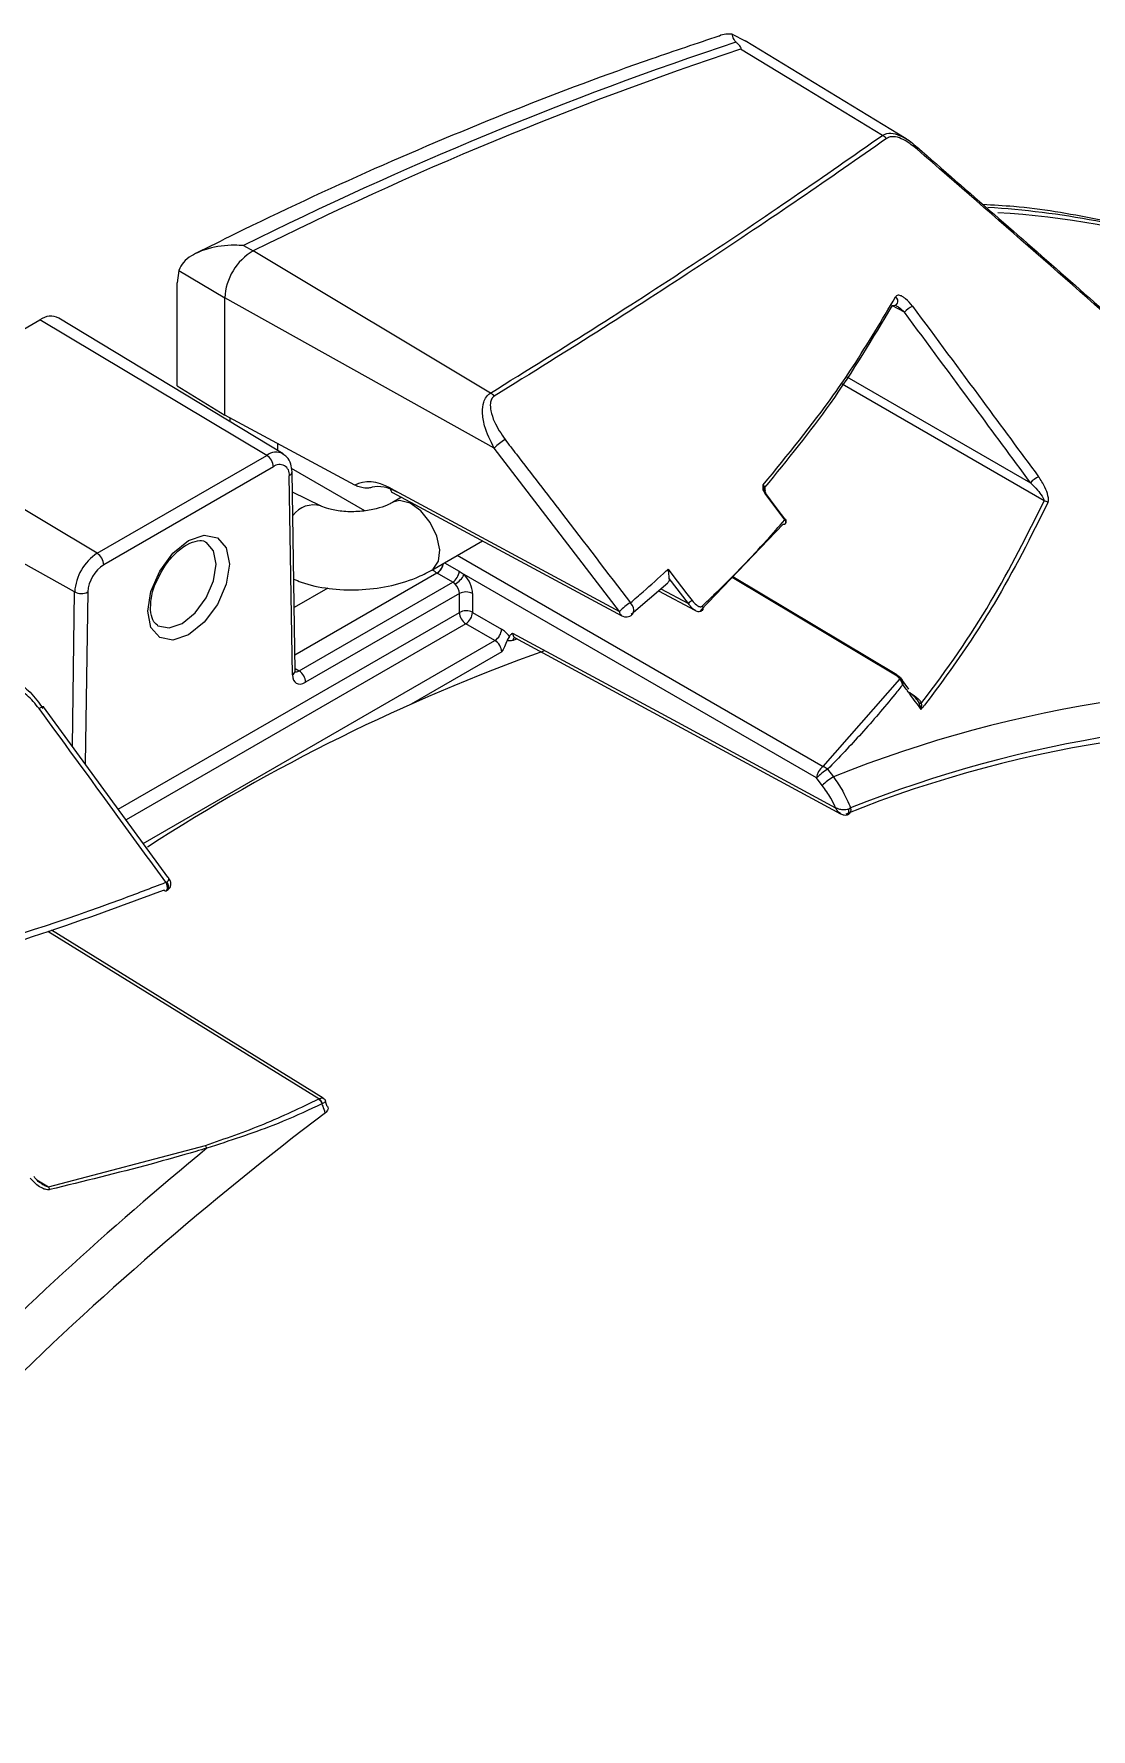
# Model space of a CAD drawing. Extents: x 7 to 135, y 1 to 99.
# Drawn here: x 83.008 to 84.698, y 22.894 to 25.606 of the extents above; entities that cross this region are included whole.
import ezdxf

# ---------------------------------------------------------------- set-up
doc = ezdxf.new("R2010")
doc.units = 0
doc.header["$MEASUREMENT"] = 0
doc.layers.add('OBJECT', color=7, linetype='CONTINUOUS')

msp = doc.modelspace()

# ---------------------------------------------------------------- linework, layer by layer
at = {"layer": 'OBJECT'}
for p, q in [((84.1245, 25.6057), (84.1451, 25.5949)), ((84.4025, 25.4384), (84.1451, 25.5949)), ((83.343, 25.2674), (83.3583, 25.2589)), ((83.7378, 25.0316), (83.3583, 25.2589)), ((83.2392, 25.2278), (83.2365, 25.2078)), ((83.2392, 25.2278), (83.3129, 25.1838)), ((83.2365, 25.0433), (83.2365, 25.2078)), ((83.3129, 24.9961), (83.3129, 25.1838)), ((83.7438, 24.9435), (83.3129, 25.1838)), ((84.3999, 25.1609), (84.3799, 25.1716)), ((82.7459, 24.9921), (83.0172, 25.1487)), ((83.3801, 24.9319), (83.0172, 25.1487)), ((83.406, 24.9342), (83.0476, 25.1515)), ((84.3079, 25.0576), (84.6014, 24.8882)), ((83.2365, 25.0433), (83.3129, 24.9961)), ((84.6235, 24.8591), (84.3004, 25.0457)), ((83.1088, 24.7753), (82.7459, 24.9921)), ((83.5207, 24.8843), (83.3129, 24.9961)), ((83.3213, 24.9855), (83.3213, 24.9916)), ((83.3977, 24.9392), (83.3977, 24.9505)), ((83.1088, 24.7753), (83.3801, 24.9319)), ((83.9443, 24.6824), (83.7438, 24.9435)), ((83.0727, 24.7135), (82.7035, 24.9195)), ((83.3906, 24.9136), (83.1192, 24.757)), ((83.4209, 24.5807), (83.416, 24.8994)), ((83.5366, 24.8433), (83.4196, 24.9108)), ((83.4253, 24.5871), (83.4204, 24.9058)), ((83.4669, 24.8507), (83.4209, 24.8732)), ((83.5778, 24.8794), (83.9443, 24.6824)), ((83.5811, 24.8724), (83.9476, 24.6754)), ((83.5954, 24.8648), (83.5812, 24.8566)), ((84.206, 24.8221), (84.0739, 24.684)), ((83.6437, 24.7483), (83.7248, 24.7952)), ((83.6642, 24.7602), (83.6879, 24.7465)), ((83.6847, 24.772), (84.2699, 24.4342)), ((83.6521, 24.7435), (83.4249, 24.6124)), ((83.6525, 24.7433), (83.6521, 24.7435)), ((83.6773, 24.729), (83.6525, 24.7433)), ((83.6879, 24.7465), (83.6956, 24.7412)), ((84.2593, 24.4158), (83.6956, 24.7412)), ((84.0544, 24.6949), (84.0236, 24.7351)), ((84.3854, 24.5803), (84.1241, 24.7365)), ((84.3879, 24.5806), (84.1252, 24.7376)), ((83.069, 24.4665), (83.0727, 24.7135)), ((83.0938, 24.7134), (83.0896, 24.4383)), ((83.4775, 24.7195), (83.4237, 24.6884)), ((83.4317, 24.5872), (83.6773, 24.729)), ((83.688, 24.7109), (83.4421, 24.5689)), ((83.6812, 24.7259), (83.6773, 24.729)), ((83.688, 24.6807), (83.688, 24.7109)), ((83.7091, 24.711), (83.7091, 24.6808)), ((83.9629, 24.6778), (84.0213, 24.7281)), ((84.0066, 24.7154), (84.0648, 24.6841)), ((84.0103, 24.7186), (84.0544, 24.6949)), ((83.1425, 24.3658), (83.688, 24.6807)), ((83.7091, 24.6808), (83.7555, 24.654)), ((83.6985, 24.6624), (83.155, 24.3487)), ((83.7449, 24.6356), (83.6985, 24.6624)), ((83.1825, 24.311), (83.7449, 24.6356)), ((83.7806, 24.6385), (83.7738, 24.636)), ((83.7764, 24.6407), (84.2978, 24.3587)), ((83.7557, 24.6176), (83.611, 24.5341)), ((83.4252, 24.5912), (83.4317, 24.5872)), ((84.2699, 24.4342), (84.3926, 24.5737)), ((84.4071, 24.5579), (84.3952, 24.574)), ((84.4043, 24.5545), (84.412, 24.5499)), ((83.2216, 24.2573), (83.0231, 24.5295)), ((84.2685, 24.4037), (84.2593, 24.4158)), ((84.277, 24.4297), (84.2862, 24.4176)), ((84.3109, 24.3666), (84.3138, 24.3679)), ((83.2187, 24.249), (83.2199, 24.2496)), ((83.4633, 23.9025), (83.0299, 24.1704)), ((83.4704, 23.9035), (83.0354, 24.1724)), ((83.4631, 23.9024), (83.4633, 23.9025)), ((83.4692, 23.8949), (83.4685, 23.8946)), ((83.4765, 23.8903), (83.4739, 23.8981)), ((83.4744, 23.8983), (83.4745, 23.8983)), ((83.0307, 23.762), (83.2817, 23.828)), ((83.012, 23.7732), (83.0307, 23.762))]:
    msp.add_line(p, q, dxfattribs=at)
at = {"layer": 'OBJECT', "flags": 128}
for points in [[(84.3645, 25.4437), (84.2419, 25.5183), (84.1376, 25.5818)], [(84.4203, 25.4248), (84.4206, 25.4248), (84.4209, 25.4246), (84.421, 25.4244), (84.4211, 25.424), (84.421, 25.4235), (84.4209, 25.4229), (84.4206, 25.4222), (84.4203, 25.4215)], [(84.2085, 24.8288), (84.2026, 24.8367), (84.1768, 24.8716)], [(84.1777, 24.871), (84.1943, 24.8486), (84.2095, 24.8282)], [(83.6438, 24.7484), (83.6461, 24.7499), (83.6545, 24.7624), (83.6566, 24.781), (83.6519, 24.8029), (83.6412, 24.8247), (83.6262, 24.8431), (83.6091, 24.8553), (83.5925, 24.8595), (83.5817, 24.8568)], [(83.1897, 24.6825), (83.1946, 24.7142), (83.2088, 24.7468), (83.2299, 24.7753), (83.2549, 24.7955), (83.2799, 24.8042), (83.301, 24.8), (83.3152, 24.7838), (83.3201, 24.7578), (83.3152, 24.7261), (83.301, 24.6935), (83.2799, 24.665), (83.2549, 24.6448), (83.2299, 24.6362), (83.2088, 24.6403), (83.1946, 24.6565), (83.1897, 24.6825)], [(83.2051, 24.6597), (83.2059, 24.6593), (83.2236, 24.6558), (83.2445, 24.6631), (83.2654, 24.68), (83.2831, 24.7039), (83.2949, 24.7312), (83.2991, 24.7577), (83.2949, 24.7794), (83.2831, 24.7931), (83.2828, 24.7932)], [(84.0218, 24.7497), (84.0278, 24.7419), (84.0518, 24.7105), (84.0603, 24.6995)], [(83.9645, 24.6772), (83.965, 24.6777), (83.9667, 24.6805), (83.9672, 24.6842), (83.9664, 24.6883), (83.9645, 24.6924), (83.9617, 24.6961)], [(84.0772, 24.6845), (84.0773, 24.6846), (84.0779, 24.6855), (84.0781, 24.6867), (84.0778, 24.6881), (84.0772, 24.6895), (84.0762, 24.6907)], [(83.7732, 24.6477), (84.0368, 24.5051), (84.2898, 24.3683)], [(84.3879, 24.5806), (84.3879, 24.5806), (84.3879, 24.5806)], [(83.0233, 24.5296), (83.0232, 24.5297), (83.0226, 24.5299), (83.0215, 24.5297), (83.02, 24.5292), (83.018, 24.5282), (83.0158, 24.527)], [(84.3077, 24.3568), (84.3087, 24.3572), (84.3097, 24.3582), (84.3104, 24.3598), (84.3109, 24.3618), (84.3111, 24.3641), (84.3109, 24.3666)], [(83.2193, 24.2355), (83.2202, 24.2363), (83.221, 24.2379), (83.2212, 24.2403), (83.2209, 24.2431), (83.22, 24.2461), (83.2187, 24.249)], [(83.2209, 24.2363), (83.2218, 24.237), (83.2227, 24.2388), (83.223, 24.2412), (83.2226, 24.244), (83.2215, 24.2469), (83.2199, 24.2496)]]:
    msp.add_lwpolyline(points, dxfattribs=at)
at = {"layer": 'OBJECT'}
for centre, radius, start, end in [((86.0321, 19.8787), 6.0224, 108.40731, 116.52065), ((86.0506, 19.8631), 6.0301, 108.49601, 116.51729), ((84.358, 25.428), 0.017, 39.0468, 67.6616), ((84.4466, 23.9312), 1.3999, 72.2103, 86.4521), ((84.4754, 23.9958), 1.3261, 59.1534, 86.8165), ((83.4039, 25.18), 0.0911, 120.0392, 177.6261), ((84.382, 25.1795), 0.00792, 255.6109, 326.419), ((84.3812, 25.1786), 0.00823, 334.7288, 55.8052), ((84.44, 25.1202), 0.0572, 118.5367, 134.6333), ((83.0346, 25.1259), 0.0287, 63.0702, 127.2888), ((83.7292, 25.0152), 0.0186, 38.0571, 62.4114), ((83.7993, 24.8914), 0.0761, 120.0897, 136.7706), ((83.3949, 24.9124), 0.0245, 64.0951, 127.1813), ((83.3675, 24.9126), 0.0231, 2.653, 56.7674), ((83.4005, 24.9015), 0.0157, 352.2852, 129.4357), ((83.413, 24.9062), 0.0074, 293.8964, 356.7892), ((84.6421, 24.8466), 0.0582, 118.4625, 134.3627), ((83.5851, 24.8786), 0.00731, 173.4815, 237.3307), ((84.1778, 24.8703), 0.00161, 76.7511, 131.2847), ((84.1771, 24.8719), 0.00114, 304.8171, 359.6913), ((83.4549, 24.8109), 0.0417, 73.9946, 143.2834), ((84.6213, 24.8467), 0.0126, 50.5368, 80.1915), ((84.2072, 24.8253), 0.00348, 249.608, 316.1307), ((84.2096, 24.8275), 0.00169, 78.9263, 130.243), ((84.2059, 24.8252), 0.00445, 329.0326, 53.8805), ((84.2059, 24.8262), 0.005, 319.2094, 0), ((84.2059, 24.8262), 0.005, 0, 36.5959), ((83.1513, 24.7091), 0.0786, 122.652, 176.7705), ((83.0962, 24.7559), 0.0231, 2.653, 56.7674), ((83.6385, 24.7637), 0.0243, 303.9022, 349.1811), ((83.639, 24.7634), 0.0242, 303.8424, 350.399), ((83.1492, 24.7103), 0.0555, 122.6528, 176.7697), ((83.664, 24.7489), 0.024, 303.6795, 354.1985), ((83.6602, 24.7601), 0.0401, 301.5698, 331.9101), ((83.0834, 24.7344), 0.0235, 243.1, 296.3105), ((83.6987, 24.6903), 0.0231, 63.2323, 117.3429), ((83.6987, 24.6602), 0.0231, 63.2323, 117.3429), ((83.7111, 24.6818), 0.0231, 182.6531, 236.7719), ((83.6853, 24.6823), 0.0238, 303.5173, 356.4824), ((83.9515, 24.6815), 0.00731, 173.4847, 237.3259), ((83.9999, 24.63), 0.0764, 120.0457, 136.7236), ((83.9547, 24.6886), 0.015, 241.7344, 310.6002), ((84.073, 24.6773), 0.0257, 119.8208, 136.5555), ((83.7318, 24.6555), 0.0238, 303.5187, 356.4813), ((83.7805, 24.6355), 0.00669, 127.5916, 175.5355), ((84.8543, 21.7377), 3.0602, 109.6673, 122.9639), ((83.4179, 24.5875), 0.00742, 293.9746, 356.6895), ((83.419, 24.5678), 0.0231, 2.6535, 56.7662), ((84.3869, 24.5783), 0.00254, 68.0699, 125.5379), ((84.3935, 24.5695), 0.00432, 47.9281, 102.7204), ((85.0302, 22.5649), 1.9965, 84.9111, 111.8773), ((84.426, 24.54), 0.00467, 230.5607, 279.5426), ((85.0326, 22.5403), 1.9577, 84.5512, 111.7882), ((85.0489, 22.5215), 1.9874, 86.1451, 111.7101), ((84.283, 24.4143), 0.0238, 123.5424, 176.4579), ((84.2632, 24.4157), 0.0196, 45.5115, 70.2497), ((84.3154, 24.3625), 0.0774, 119.7351, 136.4672), ((84.3245, 24.3505), 0.0773, 119.7186, 136.4858), ((84.3063, 24.3645), 0.00817, 301.2339, 24.4076), ((83.2183, 24.2387), 0.00335, 219.6555, 286.0393), ((83.453, 23.8895), 0.0163, 18.0147, 51.9234), ((83.4545, 23.8896), 0.0156, 19.9145, 55.7395), ((86.6883, 19.6379), 5.3226, 127.1539, 142.2797), ((86.7964, 19.5459), 5.5348, 129.3863, 142.0109), ((83.2692, 23.8177), 0.0163, 21.9222, 39.5567), ((83.0152, 23.7519), 0.0186, 17.3403, 33.0863)]:
    msp.add_arc(centre, radius, start, end, dxfattribs=at)
for centre, major_axis, ratio, start_param, end_param in [((83.5793, 24.7831), (-0.0601, 0.1004), 0.587369, 5.506285, 6.25826), ((83.5897, 24.7893), (-0.0526, 0.0874), 0.588821, 5.504903, 6.082642), ((83.6875, 24.723), (-0.0154, 0.0257), 0.587369, 3.918035, 5.10502), ((83.6771, 24.7168), (-0.0079, 0.0128), 0.597161, 3.908363, 5.095347), ((83.7551, 24.6297), (-0.0154, 0.0257), 0.587369, 4.850925, 5.471378), ((83.7447, 24.6235), (-0.0079, 0.0128), 0.597161, 3.908363, 5.461706), ((83.4421, 24.5934), (0.015, 0.026), 0.577209, 2.373711, 3.926755), ((83.4315, 24.5995), (0.0071, 0.0132), 0.576691, 3.095023, 3.909497)]:
    msp.add_ellipse(centre, major_axis=major_axis, ratio=ratio, start_param=start_param, end_param=end_param, dxfattribs=at)
for points, knots in [([(84.1032, 25.6025), (84.0675, 25.5906), (83.9583, 25.5543), (83.7747, 25.4853), (83.5521, 25.3917), (83.3826, 25.3129), (83.2875, 25.2653), (83.267, 25.2551)], [0, 0, 0, 0, 0.129559, 0.395318, 0.661122, 0.926973, 1, 1, 1, 1]), ([(84.1245, 25.6057), (84.1175, 25.6059), (84.1102, 25.6061), (84.1034, 25.6025), (84.1032, 25.6024)], [0, 0, 0, 0, 0.968446, 1, 1, 1, 1]), ([(84.1305, 25.5929), (84.1293, 25.5944), (84.1251, 25.6002), (84.1248, 25.6034), (84.1245, 25.6057)], [0, 0, 0, 0, 0.260236, 1, 1, 1, 1]), ([(84.1376, 25.5818), (84.1378, 25.5819), (84.1384, 25.5822), (84.1388, 25.583), (84.1381, 25.5854), (84.1349, 25.5889), (84.1318, 25.5918), (84.1305, 25.5929)], [0, 0, 0, 0, 0.049702, 0.113586, 0.235338, 0.682572, 1, 1, 1, 1]), ([(83.7378, 25.0316), (83.7961, 25.0678), (83.9126, 25.1403), (84.0739, 25.245), (84.2261, 25.3469), (84.3183, 25.4114), (84.3645, 25.4437)], [0, 0, 0, 0, 0.248432, 0.496873, 0.748431, 1, 1, 1, 1]), ([(84.3712, 25.4387), (84.3256, 25.4068), (84.2344, 25.3431), (84.0828, 25.2417), (83.9209, 25.1366), (83.8029, 25.0633), (83.7438, 25.0266)], [0, 0, 0, 0, 0.2485091, 0.4970076, 0.7485084, 1, 1, 1, 1]), ([(84.3645, 25.4437), (84.3669, 25.4449), (84.3728, 25.4477), (84.3845, 25.4472), (84.3937, 25.4428), (84.3979, 25.4408)], [0, 0, 0, 0, 0.264311, 0.658105, 1, 1, 1, 1]), ([(84.4203, 25.4215), (84.414, 25.4265), (84.4035, 25.4349), (84.3884, 25.4414), (84.3778, 25.4423), (84.3731, 25.4397), (84.3712, 25.4387)], [0, 0, 0, 0, 0.3652808, 0.6014771, 0.8396456, 1, 1, 1, 1]), ([(84.3979, 25.4408), (84.3984, 25.4406), (84.406, 25.4375), (84.4134, 25.4309), (84.4203, 25.4248)], [0, 0, 0, 0, 0.066021, 1, 1, 1, 1]), ([(84.4203, 25.4248), (84.5022, 25.3534), (84.6663, 25.2105), (84.8267, 25.0676), (84.907, 24.9961)], [0, 0, 0, 0, 0.499672, 1, 1, 1, 1]), ([(84.9061, 24.9944), (84.8989, 25.0008), (84.8629, 25.0329), (84.7028, 25.1753), (84.5468, 25.3112), (84.4203, 25.4215)], [0, 0, 0, 0, 0.04519, 0.225955, 1, 1, 1, 1]), ([(84.8635, 25.2676), (84.8534, 25.2712), (84.8028, 25.2895), (84.7064, 25.3106), (84.6037, 25.3288), (84.5418, 25.3321), (84.5253, 25.333)], [0, 0, 0, 0, 0.095899, 0.477703, 0.860508, 1, 1, 1, 1]), ([(83.343, 25.2674), (83.3429, 25.2674), (83.3381, 25.2678), (83.3188, 25.2686), (83.2893, 25.265), (83.2619, 25.2536), (83.2456, 25.2409), (83.2413, 25.2322), (83.2392, 25.2278)], [0, 0, 0, 0, 0.0029045, 0.1128616, 0.4477496, 0.6914681, 0.8452415, 1, 1, 1, 1]), ([(84.174, 24.8848), (84.2129, 24.9323), (84.2638, 24.9946), (84.3325, 25.0954), (84.3637, 25.1481), (84.3858, 25.1855)], [0, 0, 0, 0, 0.4848962, 0.6347553, 1, 1, 1, 1]), ([(84.3801, 25.1718), (84.3488, 25.1192), (84.2899, 25.02), (84.2124, 24.9249), (84.1761, 24.8803)], [0, 0, 0, 0, 0.531292, 1, 1, 1, 1]), ([(84.3855, 25.1721), (84.3871, 25.1711), (84.3925, 25.1678), (84.3968, 25.1638), (84.3999, 25.1609)], [0, 0, 0, 0, 0.2983099, 1, 1, 1, 1]), ([(84.4127, 25.1704), (84.4093, 25.1747), (84.4046, 25.1805), (84.3973, 25.1858), (84.393, 25.1878), (84.3896, 25.1882), (84.3872, 25.1874), (84.3863, 25.1861), (84.3858, 25.1855)], [0, 0, 0, 0, 0.411875, 0.557482, 0.704331, 0.805248, 0.906377, 1, 1, 1, 1]), ([(84.4127, 25.1704), (84.4502, 25.1198), (84.5175, 25.029), (84.5846, 24.938), (84.6144, 24.8978)], [0, 0, 0, 0, 0.55729, 1, 1, 1, 1]), ([(84.6014, 24.8882), (84.5717, 24.9285), (84.5046, 25.0194), (84.4373, 25.1103), (84.3999, 25.1609)], [0, 0, 0, 0, 0.442708, 1, 1, 1, 1]), ([(83.7438, 24.9435), (83.7378, 24.9553), (83.7281, 24.9741), (83.7243, 24.9997), (83.726, 25.0155), (83.7305, 25.0254), (83.7348, 25.0298), (83.7374, 25.0314), (83.7378, 25.0316)], [0, 0, 0, 0, 0.375742, 0.599038, 0.773704, 0.885927, 0.981626, 1, 1, 1, 1]), ([(83.7438, 25.0266), (83.7435, 25.0264), (83.7418, 25.0253), (83.7391, 25.0218), (83.737, 25.014), (83.7382, 25.0016), (83.7448, 24.9814), (83.7548, 24.9666), (83.7611, 24.9573)], [0, 0, 0, 0, 0.015767, 0.09936, 0.202456, 0.373337, 0.603081, 1, 1, 1, 1]), ([(83.7611, 24.9573), (83.7671, 24.9494), (83.7972, 24.9103), (83.8641, 24.8232), (83.9249, 24.744), (83.9617, 24.6961)], [0, 0, 0, 0, 0.0899854, 0.4499266, 1, 1, 1, 1]), ([(83.4204, 24.9058), (83.42, 24.9099), (83.4192, 24.9185), (83.4138, 24.9288), (83.4077, 24.9326), (83.4053, 24.9341)], [0, 0, 0, 0, 0.363629, 0.745991, 1, 1, 1, 1]), ([(84.6294, 24.8564), (84.6294, 24.8565), (84.63, 24.8578), (84.6305, 24.8613), (84.6293, 24.8694), (84.6246, 24.8822), (84.618, 24.8922), (84.6144, 24.8978)], [0, 0, 0, 0, 0.005804, 0.131653, 0.290308, 0.607033, 1, 1, 1, 1]), ([(83.5484, 24.8811), (83.5477, 24.8808), (83.5459, 24.88), (83.5417, 24.8794), (83.5353, 24.8796), (83.5276, 24.8812), (83.5229, 24.8833), (83.5207, 24.8843)], [0, 0, 0, 0, 0.096804, 0.218425, 0.408555, 0.721259, 1, 1, 1, 1]), ([(84.1768, 24.8716), (84.176, 24.8727), (84.1745, 24.8751), (84.1734, 24.8798), (84.1737, 24.8829), (84.174, 24.8847), (84.174, 24.8848)], [0, 0, 0, 0, 0.265082, 0.529148, 0.992273, 1, 1, 1, 1]), ([(84.1762, 24.8764), (84.1762, 24.8766), (84.1756, 24.8795), (84.175, 24.8824), (84.174, 24.8847), (84.174, 24.8848)], [0, 0, 0, 0, 0.0804045, 0.9847317, 1, 1, 1, 1]), ([(84.174, 24.8848), (84.1743, 24.8843), (84.1751, 24.883), (84.1762, 24.8804), (84.1768, 24.8774), (84.177, 24.8754), (84.1768, 24.8747), (84.1767, 24.8746)], [0, 0, 0, 0, 0.134165, 0.421567, 0.699878, 0.981666, 1, 1, 1, 1]), ([(84.1783, 24.8719), (84.178, 24.8723), (84.1771, 24.8734), (84.1765, 24.875), (84.1763, 24.876), (84.1763, 24.8764)], [0, 0, 0, 0, 0.251491, 0.730482, 1, 1, 1, 1]), ([(84.6014, 24.8882), (84.6053, 24.8842), (84.6122, 24.8772), (84.6189, 24.8684), (84.6225, 24.8626), (84.6232, 24.8602), (84.6235, 24.8591)], [0, 0, 0, 0, 0.411091, 0.736165, 0.888279, 1, 1, 1, 1]), ([(83.5812, 24.8566), (83.5785, 24.8552), (83.5717, 24.8516), (83.5549, 24.8459), (83.5318, 24.8419), (83.506, 24.8413), (83.4838, 24.8445), (83.4718, 24.8485), (83.4677, 24.8504), (83.4669, 24.8507)], [0, 0, 0, 0, 0.1040767, 0.2606229, 0.435401, 0.6225523, 0.8104124, 0.9606302, 1, 1, 1, 1]), ([(84.6294, 24.8564), (84.6022, 24.8022), (84.5662, 24.7304), (84.4984, 24.6227), (84.4586, 24.5666), (84.4283, 24.5279), (84.4266, 24.5256)], [0, 0, 0, 0, 0.481588, 0.637009, 0.978684, 1, 1, 1, 1]), ([(84.4268, 24.5354), (84.4271, 24.5357), (84.4681, 24.5887), (84.5413, 24.6952), (84.5963, 24.8049), (84.6235, 24.8591)], [0, 0, 0, 0, 0.0033068, 0.507659, 1, 1, 1, 1]), ([(84.0762, 24.6907), (84.0779, 24.6923), (84.0866, 24.7005), (84.1223, 24.735), (84.1651, 24.7793), (84.1988, 24.8177), (84.2085, 24.8288)], [0, 0, 0, 0, 0.036338, 0.181698, 0.763313, 1, 1, 1, 1]), ([(83.2041, 24.7305), (83.2075, 24.7378), (83.215, 24.7539), (83.2327, 24.775), (83.2524, 24.7904), (83.27, 24.796), (83.279, 24.7962), (83.2819, 24.7932), (83.2825, 24.7927)], [0, 0, 0, 0, 0.167274, 0.37095, 0.571801, 0.765668, 0.957761, 1, 1, 1, 1]), ([(83.423, 24.7339), (83.427, 24.7323), (83.4443, 24.7249), (83.479, 24.7179), (83.5267, 24.7155), (83.5747, 24.7215), (83.6143, 24.733), (83.6356, 24.7441), (83.6437, 24.7483)], [0, 0, 0, 0, 0.060559, 0.263654, 0.465581, 0.667322, 0.872399, 1, 1, 1, 1]), ([(83.6521, 24.7435), (83.6516, 24.7438), (83.6491, 24.7452), (83.6467, 24.7473), (83.6448, 24.749)], [0, 0, 0, 0, 0.215238, 1, 1, 1, 1]), ([(83.9617, 24.6961), (83.9684, 24.702), (83.9879, 24.7188), (84.0078, 24.7367), (84.0208, 24.7488), (84.0218, 24.7497)], [0, 0, 0, 0, 0.330681, 0.948328, 1, 1, 1, 1]), ([(84.0236, 24.7351), (84.0236, 24.7346), (84.0237, 24.7328), (84.0232, 24.73), (84.0219, 24.7286), (84.0213, 24.728)], [0, 0, 0, 0, 0.154446, 0.603189, 1, 1, 1, 1]), ([(84.0236, 24.7351), (84.0236, 24.7359), (84.0235, 24.7378), (84.0232, 24.7422), (84.0227, 24.7463), (84.0221, 24.7489), (84.0218, 24.7497), (84.0218, 24.7497)], [0, 0, 0, 0, 0.165113, 0.420214, 0.828938, 0.989839, 1, 1, 1, 1]), ([(83.1941, 24.6886), (83.1943, 24.6927), (83.195, 24.7042), (83.1982, 24.7194), (83.2034, 24.7291), (83.2041, 24.7305)], [0, 0, 0, 0, 0.3222546, 0.898625, 1, 1, 1, 1]), ([(83.2054, 24.6602), (83.2026, 24.6623), (83.1974, 24.6664), (83.1942, 24.6793), (83.1941, 24.6873), (83.1941, 24.6886)], [0, 0, 0, 0, 0.477712, 0.912244, 1, 1, 1, 1]), ([(84.0652, 24.684), (84.0651, 24.684), (84.0639, 24.6844), (84.0606, 24.6869), (84.0571, 24.6907), (84.055, 24.694), (84.0544, 24.6949)], [0, 0, 0, 0, 0.024825, 0.269288, 0.792763, 1, 1, 1, 1]), ([(84.0603, 24.6995), (84.0624, 24.6971), (84.0652, 24.6938), (84.0696, 24.6909), (84.072, 24.6899), (84.0742, 24.6897), (84.0755, 24.6901), (84.076, 24.6905), (84.0762, 24.6907)], [0, 0, 0, 0, 0.460688, 0.6063, 0.752834, 0.854893, 0.957624, 1, 1, 1, 1]), ([(84.0653, 24.6841), (84.066, 24.6836), (84.068, 24.6825), (84.0714, 24.6821), (84.0748, 24.6826), (84.0764, 24.6839), (84.0772, 24.6845)], [0, 0, 0, 0, 0.202583, 0.513955, 0.770717, 1, 1, 1, 1]), ([(83.7646, 24.636), (83.7632, 24.6325), (83.7607, 24.6262), (83.7572, 24.6202), (83.7557, 24.6176), (83.7557, 24.6176)], [0, 0, 0, 0, 0.566648, 0.992566, 1, 1, 1, 1]), ([(83.768, 24.6422), (83.7673, 24.6413), (83.7661, 24.6396), (83.765, 24.6371), (83.7646, 24.636)], [0, 0, 0, 0, 0.588228, 1, 1, 1, 1]), ([(83.7738, 24.636), (83.7719, 24.6355), (83.7691, 24.6348), (83.7662, 24.6353), (83.7651, 24.6358), (83.7646, 24.636)], [0, 0, 0, 0, 0.5686882, 0.8103266, 1, 1, 1, 1]), ([(83.768, 24.6422), (83.7684, 24.6429), (83.7699, 24.645), (83.7718, 24.6466), (83.7731, 24.6477), (83.7732, 24.6477)], [0, 0, 0, 0, 0.3034835, 0.9876848, 1, 1, 1, 1]), ([(83.7732, 24.6477), (83.7732, 24.6475), (83.7732, 24.6459), (83.7738, 24.6434), (83.775, 24.6413), (83.7762, 24.641), (83.7764, 24.6409)], [0, 0, 0, 0, 0.061817, 0.48166, 0.901449, 1, 1, 1, 1]), ([(83.776, 24.6409), (83.776, 24.6409), (83.7757, 24.6409), (83.7761, 24.6408), (83.7764, 24.6408)], [0, 0, 0, 0, 0.10008, 1, 1, 1, 1]), ([(82.9408, 24.5715), (82.9435, 24.5727), (82.9495, 24.5754), (82.9621, 24.5754), (82.9807, 24.5696), (83.0033, 24.5536), (83.0155, 24.536), (83.0219, 24.5268)], [0, 0, 0, 0, 0.096658, 0.215015, 0.39063, 0.681271, 1, 1, 1, 1]), ([(83.0158, 24.527), (83.0096, 24.5344), (82.998, 24.5485), (82.9784, 24.5621), (82.9628, 24.5678), (82.9526, 24.5686), (82.948, 24.5668), (82.9459, 24.566)], [0, 0, 0, 0, 0.336907, 0.637039, 0.808176, 0.916139, 1, 1, 1, 1]), ([(83.4255, 24.5851), (83.4255, 24.5852), (83.4254, 24.5853), (83.4253, 24.5865), (83.4253, 24.5871)], [0, 0, 0, 0, 0.565572, 1, 1, 1, 1]), ([(84.3926, 24.5737), (84.3922, 24.5743), (84.3907, 24.5768), (84.3877, 24.5788), (84.3854, 24.5803)], [0, 0, 0, 0, 0.2373835, 1, 1, 1, 1]), ([(84.3969, 24.5719), (84.3968, 24.5721), (84.3961, 24.5738), (84.3934, 24.5769), (84.3899, 24.5791), (84.3878, 24.5805)], [0, 0, 0, 0, 0.057592, 0.427649, 1, 1, 1, 1]), ([(84.397, 24.5654), (84.397, 24.5655), (84.397, 24.5655), (84.3969, 24.5658), (84.3968, 24.5663), (84.3964, 24.5672), (84.3952, 24.5701), (84.3938, 24.5721), (84.3926, 24.5737)], [0, 0, 0, 0, 0.0131978, 0.0265443, 0.0685116, 0.177474, 0.3049177, 1, 1, 1, 1]), ([(84.3964, 24.5727), (84.3968, 24.5713), (84.3972, 24.5696), (84.3971, 24.567), (84.3971, 24.5662), (84.3971, 24.5657), (84.3971, 24.5655), (84.3971, 24.5655), (84.397, 24.5654)], [0, 0, 0, 0, 0.6929906, 0.8224948, 0.9314848, 0.9733386, 0.986821, 1, 1, 1, 1]), ([(84.397, 24.5654), (84.3928, 24.5601), (84.3718, 24.5337), (84.333, 24.4881), (84.2953, 24.4487), (84.277, 24.4297)], [0, 0, 0, 0, 0.114296, 0.571564, 1, 1, 1, 1]), ([(84.4266, 24.5256), (84.4207, 24.5336), (84.4145, 24.5418), (84.4047, 24.5551), (84.4007, 24.5604), (84.397, 24.5654)], [0, 0, 0, 0, 0.598073, 0.623935, 1, 1, 1, 1]), ([(84.4231, 24.5364), (84.4221, 24.5381), (84.4187, 24.5437), (84.4127, 24.5485), (84.4085, 24.5519)], [0, 0, 0, 0, 0.292953, 1, 1, 1, 1]), ([(84.412, 24.5499), (84.4165, 24.5469), (84.423, 24.5425), (84.4259, 24.537), (84.4268, 24.5354)], [0, 0, 0, 0, 0.701238, 1, 1, 1, 1]), ([(83.2187, 24.249), (83.1959, 24.2802), (83.1283, 24.3729), (83.0607, 24.4655), (83.0158, 24.527)], [0, 0, 0, 0, 0.33666, 1, 1, 1, 1]), ([(84.4266, 24.5256), (84.4266, 24.5257), (84.4257, 24.5297), (84.4244, 24.533), (84.4231, 24.5364)], [0, 0, 0, 0, 0.011363, 1, 1, 1, 1]), ([(84.4268, 24.5354), (84.4269, 24.5329), (84.427, 24.5298), (84.4266, 24.5263), (84.4266, 24.5257), (84.4266, 24.5256)], [0, 0, 0, 0, 0.834062, 0.98735, 1, 1, 1, 1]), ([(84.2862, 24.4176), (84.2915, 24.4101), (84.3024, 24.3944), (84.3099, 24.3769), (84.3138, 24.3679)], [0, 0, 0, 0, 0.483501, 1, 1, 1, 1]), ([(84.2898, 24.3683), (84.2873, 24.3734), (84.2813, 24.3858), (84.2732, 24.3971), (84.2685, 24.4037)], [0, 0, 0, 0, 0.412815, 1, 1, 1, 1]), ([(84.2898, 24.3683), (84.2898, 24.3683), (84.2904, 24.368), (84.2913, 24.3676), (84.2927, 24.367), (84.2947, 24.3664), (84.2984, 24.3655), (84.3032, 24.3651), (84.3078, 24.3656), (84.31, 24.3663), (84.3109, 24.3666)], [0, 0, 0, 0, 0.006939, 0.098996, 0.152672, 0.239576, 0.398932, 0.676867, 0.857235, 1, 1, 1, 1]), ([(84.2979, 24.359), (84.2968, 24.3596), (84.2947, 24.3607), (84.2927, 24.3633), (84.2915, 24.3651), (84.2908, 24.3662), (84.2904, 24.3669), (84.2902, 24.3674), (84.2901, 24.3677), (84.29, 24.3679), (84.2899, 24.368), (84.2899, 24.3682), (84.2898, 24.3682), (84.2898, 24.3683)], [0, 0, 0, 0, 0.333139, 0.604369, 0.749476, 0.838245, 0.894719, 0.931311, 0.955066, 0.970579, 0.980806, 0.988379, 1, 1, 1, 1]), ([(84.2977, 24.3589), (84.2978, 24.3588), (84.2995, 24.3576), (84.3028, 24.3568), (84.3062, 24.3563), (84.3077, 24.3568), (84.3077, 24.3568)], [0, 0, 0, 0, 0.055135, 0.570111, 0.981821, 1, 1, 1, 1]), ([(84.3071, 24.3567), (84.3077, 24.3568), (84.3088, 24.3569), (84.3099, 24.3574), (84.3105, 24.3577)], [0, 0, 0, 0, 0.454819, 1, 1, 1, 1]), ([(82.7853, 24.1073), (82.7883, 24.1081), (82.8155, 24.1155), (82.9388, 24.1504), (83.0813, 24.1964), (83.1947, 24.2398), (83.2187, 24.249)], [0, 0, 0, 0, 0.020101, 0.181177, 0.826231, 1, 1, 1, 1]), ([(83.2199, 24.2496), (83.2202, 24.2498), (83.2211, 24.2503), (83.2222, 24.2513), (83.2234, 24.2531), (83.2236, 24.2554), (83.2222, 24.2568), (83.2216, 24.2573)], [0, 0, 0, 0, 0.1005087, 0.2127808, 0.3769701, 0.7550049, 1, 1, 1, 1]), ([(83.2209, 24.2364), (83.2218, 24.237), (83.2239, 24.2383), (83.2258, 24.2414), (83.2266, 24.2447), (83.2266, 24.2476), (83.2259, 24.2506), (83.2244, 24.2539), (83.223, 24.256), (83.2221, 24.2572)], [0, 0, 0, 0, 0.137678, 0.298125, 0.423827, 0.542612, 0.656214, 0.80618, 1, 1, 1, 1]), ([(83.2158, 24.2366), (83.1462, 24.2108), (83.0067, 24.1589), (82.8577, 24.1167), (82.783, 24.0955)], [0, 0, 0, 0, 0.4984001, 1, 1, 1, 1]), ([(83.2188, 24.2353), (83.2193, 24.2355), (83.22, 24.2357), (83.2206, 24.2362), (83.2208, 24.2364)], [0, 0, 0, 0, 0.630958, 1, 1, 1, 1]), ([(83.2817, 23.828), (83.3134, 23.839), (83.3771, 23.861), (83.4343, 23.8885), (83.4631, 23.9024)], [0, 0, 0, 0, 0.496456, 1, 1, 1, 1]), ([(83.4685, 23.8946), (83.4634, 23.8922), (83.4377, 23.8803), (83.3791, 23.8542), (83.3202, 23.8353), (83.2843, 23.8237)], [0, 0, 0, 0, 0.088988, 0.445034, 1, 1, 1, 1]), ([(83.4633, 23.9025), (83.4643, 23.903), (83.4664, 23.904), (83.4689, 23.9042), (83.4699, 23.9036), (83.4703, 23.9033)], [0, 0, 0, 0, 0.3775368, 0.7457766, 1, 1, 1, 1]), ([(83.4736, 23.8802), (83.4724, 23.8838), (83.4709, 23.8885), (83.469, 23.8933), (83.4685, 23.8946)], [0, 0, 0, 0, 0.7452734, 1, 1, 1, 1]), ([(83.4745, 23.8983), (83.4745, 23.8983), (83.4748, 23.8983), (83.474, 23.8977), (83.4722, 23.8966), (83.4702, 23.8955), (83.4692, 23.8949)], [0, 0, 0, 0, 0.057268, 0.371844, 0.682108, 1, 1, 1, 1]), ([(83.4745, 23.8983), (83.4741, 23.8992), (83.4732, 23.9013), (83.4714, 23.9027), (83.4704, 23.9034)], [0, 0, 0, 0, 0.440942, 1, 1, 1, 1]), ([(83.477, 23.8905), (83.4773, 23.8899), (83.4783, 23.888), (83.4776, 23.8847), (83.4757, 23.8818), (83.474, 23.8805), (83.4736, 23.8802)], [0, 0, 0, 0, 0.196577, 0.557673, 0.88962, 1, 1, 1, 1]), ([(83.2843, 23.8237), (83.2784, 23.822), (83.2488, 23.8132), (83.166, 23.7898), (83.0872, 23.7706), (83.0329, 23.7574)], [0, 0, 0, 0, 0.072108, 0.360569, 1, 1, 1, 1]), ([(83.0329, 23.7574), (83.0324, 23.7573), (83.0305, 23.757), (83.0265, 23.7574), (83.0198, 23.7598), (83.0106, 23.7655), (83.005, 23.772), (83.0017, 23.7758)], [0, 0, 0, 0, 0.038585, 0.160834, 0.320219, 0.601395, 1, 1, 1, 1]), ([(83.0202, 23.7667), (83.0197, 23.7669), (83.0162, 23.7688), (83.0117, 23.7728), (83.0087, 23.777), (83.0076, 23.7784)], [0, 0, 0, 0, 0.098059, 0.686938, 1, 1, 1, 1]), ([(83.0202, 23.7667), (83.0212, 23.7661), (83.0234, 23.7647), (83.0266, 23.7632), (83.0292, 23.7622), (83.0305, 23.762), (83.0307, 23.762)], [0, 0, 0, 0, 0.304707, 0.687753, 0.9363, 1, 1, 1, 1])]:
    msp.add_open_spline(points, degree=3, knots=knots, dxfattribs=at)

doc.saveas('drawing.dxf')
